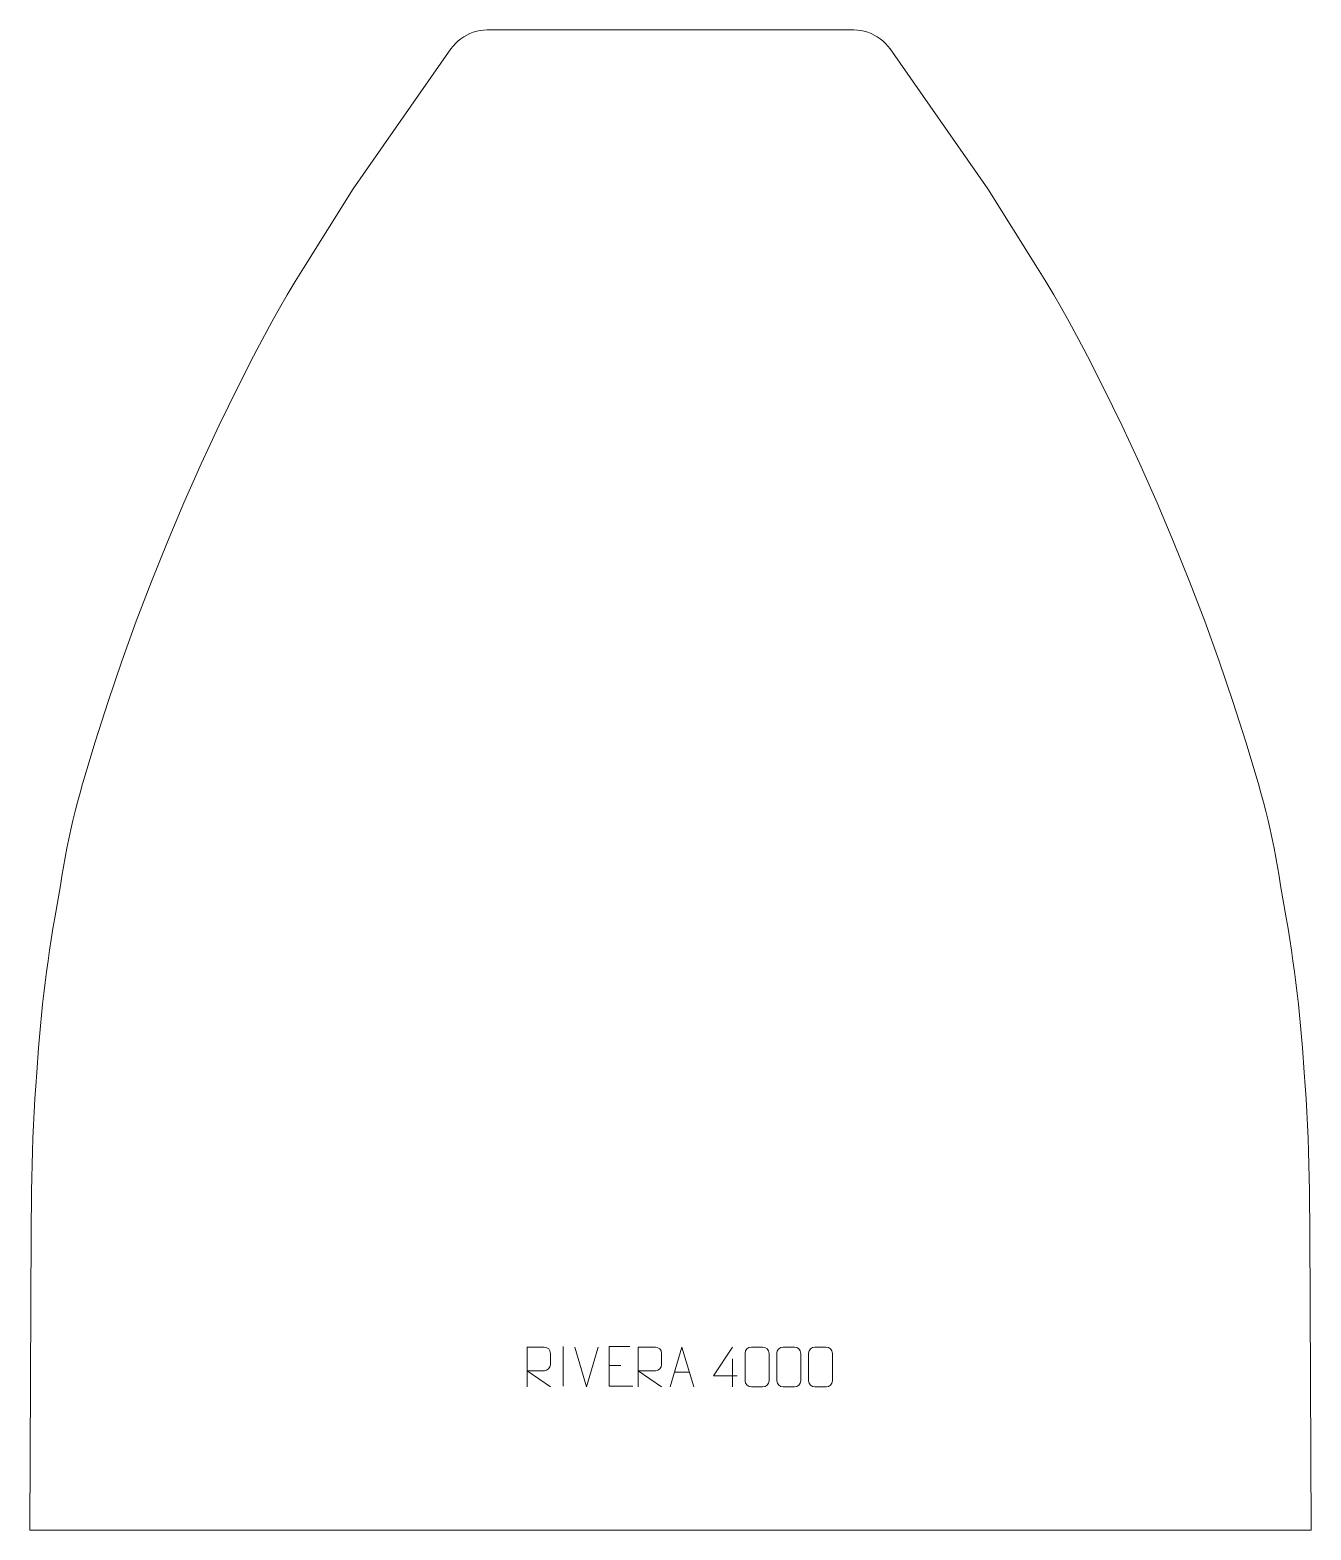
# Model space of a CAD drawing. Header units: millimetres. Extents: x -405 to 402, y 620 to 1565.
import ezdxf

# ---------------------------------------------------------------- set-up
doc = ezdxf.new("R2010")
doc.units = ezdxf.units.MM
doc.header["$MEASUREMENT"] = 0
doc.layers.add('layer 1', color=7, linetype='Continuous')

msp = doc.modelspace()

# ---------------------------------------------------------------- linework, layer by layer
at = {"layer": 'layer 1', "color": 242, "lineweight": 9}
msp.add_open_spline([(-116.8516, 1565.0397), (-116.8516, 1565.0397), (114.1143, 1565.0397), (114.1143, 1565.0397), (114.1143, 1565.0397), (114.1143, 1565.0397), (116.3426, 1564.9503), (116.3426, 1564.9503), (116.3426, 1564.9503), (116.3426, 1564.9503), (118.5566, 1564.6834), (118.5566, 1564.6834), (118.5566, 1564.6834), (118.5566, 1564.6834), (120.7426, 1564.2411), (120.7426, 1564.2411), (120.7426, 1564.2411), (120.7426, 1564.2411), (122.8853, 1563.6243), (122.8853, 1563.6243), (122.8853, 1563.6243), (122.8853, 1563.6243), (124.9732, 1562.8381), (124.9732, 1562.8381), (124.9732, 1562.8381), (124.9732, 1562.8381), (126.9904, 1561.888), (126.9904, 1561.888), (126.9904, 1561.888), (126.9904, 1561.888), (128.926, 1560.7802), (128.926, 1560.7802), (128.926, 1560.7802), (128.926, 1560.7802), (130.7666, 1559.5208), (130.7666, 1559.5208), (130.7666, 1559.5208), (130.7666, 1559.5208), (132.5005, 1558.1187), (132.5005, 1558.1187), (132.5005, 1558.1187), (132.5005, 1558.1187), (134.1167, 1556.5817), (134.1167, 1556.5817), (134.1167, 1556.5817), (134.1167, 1556.5817), (135.6053, 1554.9217), (135.6053, 1554.9217), (135.6053, 1554.9217), (135.6053, 1554.9217), (136.9561, 1553.1469), (136.9561, 1553.1469), (136.9561, 1553.1469), (136.9561, 1553.1469), (198.6315, 1465.0401), (198.6315, 1465.0401), (198.6315, 1465.0401), (198.6315, 1465.0401), (229.8811, 1415.0397), (229.8811, 1415.0397), (229.8811, 1415.0397), (229.8811, 1415.0397), (235.0239, 1406.6902), (235.0239, 1406.6902), (235.0239, 1406.6902), (235.0239, 1406.6902), (240.058, 1398.273), (240.058, 1398.273), (240.058, 1398.273), (240.058, 1398.273), (244.9812, 1389.7914), (244.9812, 1389.7914), (244.9812, 1389.7914), (244.9812, 1389.7914), (249.794, 1381.2464), (249.794, 1381.2464), (249.794, 1381.2464), (249.794, 1381.2464), (254.4936, 1372.6396), (254.4936, 1372.6396), (254.4936, 1372.6396), (254.4936, 1372.6396), (259.0812, 1363.9721), (259.0812, 1363.9721), (259.0812, 1363.9721), (259.0812, 1363.9721), (263.5551, 1355.2452), (263.5551, 1355.2452), (263.5551, 1355.2452), (263.5551, 1355.2452), (264.531, 1353.2789), (264.531, 1353.2789), (264.531, 1353.2789), (264.531, 1353.2789), (271.2518, 1340.0908), (271.2518, 1340.0908), (271.2518, 1340.0908), (271.2518, 1340.0908), (282.9941, 1315.9966), (282.9941, 1315.9966), (282.9941, 1315.9966), (282.9941, 1315.9966), (294.3047, 1291.6963), (294.3047, 1291.6963), (294.3047, 1291.6963), (294.3047, 1291.6963), (305.1807, 1267.1989), (305.1807, 1267.1989), (305.1807, 1267.1989), (305.1807, 1267.1989), (315.6174, 1242.5109), (315.6174, 1242.5109), (315.6174, 1242.5109), (315.6174, 1242.5109), (325.6123, 1217.6401), (325.6123, 1217.6401), (325.6123, 1217.6401), (325.6123, 1217.6401), (335.1616, 1192.5959), (335.1616, 1192.5959), (335.1616, 1192.5959), (335.1616, 1192.5959), (344.2629, 1167.3855), (344.2629, 1167.3855), (344.2629, 1167.3855), (344.2629, 1167.3855), (352.9137, 1142.0165), (352.9137, 1142.0165), (352.9137, 1142.0165), (352.9137, 1142.0165), (361.1104, 1116.4967), (361.1104, 1116.4967), (361.1104, 1116.4967), (361.1104, 1116.4967), (368.8503, 1090.8351), (368.8503, 1090.8351), (368.8503, 1090.8351), (368.8503, 1090.8351), (369.0285, 1090.1202), (369.0285, 1090.1202), (369.0285, 1090.1202), (369.0285, 1090.1202), (370.6431, 1084.3896), (370.6431, 1084.3896), (370.6431, 1084.3896), (370.6431, 1084.3896), (372.1888, 1078.6393), (372.1888, 1078.6393), (372.1888, 1078.6393), (372.1888, 1078.6393), (373.6654, 1072.871), (373.6654, 1072.871), (373.6654, 1072.871), (373.6654, 1072.871), (375.0714, 1067.0854), (375.0714, 1067.0854), (375.0714, 1067.0854), (375.0714, 1067.0854), (376.4061, 1061.2833), (376.4061, 1061.2833), (376.4061, 1061.2833), (376.4061, 1061.2833), (377.6715, 1055.4657), (377.6715, 1055.4657), (377.6715, 1055.4657), (377.6715, 1055.4657), (378.8656, 1049.6322), (378.8656, 1049.6322), (378.8656, 1049.6322), (378.8656, 1049.6322), (379.9892, 1043.7854), (379.9892, 1043.7854), (379.9892, 1043.7854), (379.9892, 1043.7854), (381.0423, 1037.9253), (381.0423, 1037.9253), (381.0423, 1037.9253), (381.0423, 1037.9253), (382.0238, 1032.0525), (382.0238, 1032.0525), (382.0238, 1032.0525), (382.0238, 1032.0525), (382.9338, 1026.1681), (382.9338, 1026.1681), (382.9338, 1026.1681), (382.9338, 1026.1681), (386.5123, 1005.721), (386.5123, 1005.721), (386.5123, 1005.721), (386.5123, 1005.721), (387.6697, 998.9412), (387.6697, 998.9412), (387.6697, 998.9412), (387.6697, 998.9412), (388.7719, 992.1521), (388.7719, 992.1521), (388.7719, 992.1521), (388.7719, 992.1521), (389.8186, 985.3552), (389.8186, 985.3552), (389.8186, 985.3552), (389.8186, 985.3552), (390.8087, 978.549), (390.8087, 978.549), (390.8087, 978.549), (390.8087, 978.549), (391.7439, 971.7354), (391.7439, 971.7354), (391.7439, 971.7354), (391.7439, 971.7354), (392.6229, 964.9142), (392.6229, 964.9142), (392.6229, 964.9142), (392.6229, 964.9142), (393.4458, 958.086), (393.4458, 958.086), (393.4458, 958.086), (393.4458, 958.086), (394.2131, 951.2513), (394.2131, 951.2513), (394.2131, 951.2513), (394.2131, 951.2513), (394.9241, 944.4106), (394.9241, 944.4106), (394.9241, 944.4106), (394.9241, 944.4106), (395.5791, 937.5641), (395.5791, 937.5641), (395.5791, 937.5641), (395.5791, 937.5641), (396.1778, 930.7123), (396.1778, 930.7123), (396.1778, 930.7123), (396.1778, 930.7123), (396.72, 923.8564), (396.72, 923.8564), (396.72, 923.8564), (396.72, 923.8564), (397.893, 908.2203), (397.893, 908.2203), (397.893, 908.2203), (397.893, 908.2203), (398.4852, 899.9531), (398.4852, 899.9531), (398.4852, 899.9531), (398.4852, 899.9531), (399.0228, 891.6828), (399.0228, 891.6828), (399.0228, 891.6828), (399.0228, 891.6828), (399.5045, 883.4076), (399.5045, 883.4076), (399.5045, 883.4076), (399.5045, 883.4076), (399.932, 875.131), (399.932, 875.131), (399.932, 875.131), (399.932, 875.131), (400.3038, 866.8505), (400.3038, 866.8505), (400.3038, 866.8505), (400.3038, 866.8505), (400.621, 858.5681), (400.621, 858.5681), (400.621, 858.5681), (400.621, 858.5681), (400.883, 850.2838), (400.883, 850.2838), (400.883, 850.2838), (400.883, 850.2838), (401.0894, 841.9983), (401.0894, 841.9983), (401.0894, 841.9983), (401.0894, 841.9983), (401.2415, 833.7107), (401.2415, 833.7107), (401.2415, 833.7107), (401.2415, 833.7107), (401.2728, 830.9882), (401.2728, 830.9882), (401.2728, 830.9882), (401.2728, 830.9882), (401.3656, 808.8463), (401.3656, 808.8463), (401.3656, 808.8463), (401.3656, 808.8463), (402.1516, 620.0403), (402.1516, 620.0403), (402.1516, 620.0403), (402.1516, 620.0403), (-404.8898, 620.0403), (-404.8898, 620.0403), (-404.8898, 620.0403), (-404.8898, 620.0403), (-404.1029, 808.8463), (-404.1029, 808.8463), (-404.1029, 808.8463), (-404.1029, 808.8463), (-404.0104, 830.9882), (-404.0104, 830.9882), (-404.0104, 830.9882), (-404.0104, 830.9882), (-403.9788, 833.7107), (-403.9788, 833.7107), (-403.9788, 833.7107), (-403.9788, 833.7107), (-403.8275, 841.9983), (-403.8275, 841.9983), (-403.8275, 841.9983), (-403.8275, 841.9983), (-403.6203, 850.2838), (-403.6203, 850.2838), (-403.6203, 850.2838), (-403.6203, 850.2838), (-403.3583, 858.5681), (-403.3583, 858.5681), (-403.3583, 858.5681), (-403.3583, 858.5681), (-403.0413, 866.8505), (-403.0413, 866.8505), (-403.0413, 866.8505), (-403.0413, 866.8505), (-402.6695, 875.131), (-402.6695, 875.131), (-402.6695, 875.131), (-402.6695, 875.131), (-402.2425, 883.4076), (-402.2425, 883.4076), (-402.2425, 883.4076), (-402.2425, 883.4076), (-401.7601, 891.6828), (-401.7601, 891.6828), (-401.7601, 891.6828), (-401.7601, 891.6828), (-401.2225, 899.9531), (-401.2225, 899.9531), (-401.2225, 899.9531), (-401.2225, 899.9531), (-400.6302, 908.2203), (-400.6302, 908.2203), (-400.6302, 908.2203), (-400.6302, 908.2203), (-399.4573, 923.8564), (-399.4573, 923.8564), (-399.4573, 923.8564), (-399.4573, 923.8564), (-398.9151, 930.7123), (-398.9151, 930.7123), (-398.9151, 930.7123), (-398.9151, 930.7123), (-398.3164, 937.5641), (-398.3164, 937.5641), (-398.3164, 937.5641), (-398.3164, 937.5641), (-397.6614, 944.4106), (-397.6614, 944.4106), (-397.6614, 944.4106), (-397.6614, 944.4106), (-396.9506, 951.2513), (-396.9506, 951.2513), (-396.9506, 951.2513), (-396.9506, 951.2513), (-396.184, 958.086), (-396.184, 958.086), (-396.184, 958.086), (-396.184, 958.086), (-395.3602, 964.9142), (-395.3602, 964.9142), (-395.3602, 964.9142), (-395.3602, 964.9142), (-394.4815, 971.7354), (-394.4815, 971.7354), (-394.4815, 971.7354), (-394.4815, 971.7354), (-393.5469, 978.549), (-393.5469, 978.549), (-393.5469, 978.549), (-393.5469, 978.549), (-392.5559, 985.3552), (-392.5559, 985.3552), (-392.5559, 985.3552), (-392.5559, 985.3552), (-391.5092, 992.1521), (-391.5092, 992.1521), (-391.5092, 992.1521), (-391.5092, 992.1521), (-390.407, 998.9412), (-390.407, 998.9412), (-390.407, 998.9412), (-390.407, 998.9412), (-389.2496, 1005.721), (-389.2496, 1005.721), (-389.2496, 1005.721), (-389.2496, 1005.721), (-385.6711, 1026.1681), (-385.6711, 1026.1681), (-385.6711, 1026.1681), (-385.6711, 1026.1681), (-384.7611, 1032.0525), (-384.7611, 1032.0525), (-384.7611, 1032.0525), (-384.7611, 1032.0525), (-383.7796, 1037.9253), (-383.7796, 1037.9253), (-383.7796, 1037.9253), (-383.7796, 1037.9253), (-382.7273, 1043.7854), (-382.7273, 1043.7854), (-382.7273, 1043.7854), (-382.7273, 1043.7854), (-381.6031, 1049.6322), (-381.6031, 1049.6322), (-381.6031, 1049.6322), (-381.6031, 1049.6322), (-380.4088, 1055.4657), (-380.4088, 1055.4657), (-380.4088, 1055.4657), (-380.4088, 1055.4657), (-379.1442, 1061.2833), (-379.1442, 1061.2833), (-379.1442, 1061.2833), (-379.1442, 1061.2833), (-377.8087, 1067.0854), (-377.8087, 1067.0854), (-377.8087, 1067.0854), (-377.8087, 1067.0854), (-376.4029, 1072.871), (-376.4029, 1072.871), (-376.4029, 1072.871), (-376.4029, 1072.871), (-374.927, 1078.6393), (-374.927, 1078.6393), (-374.927, 1078.6393), (-374.927, 1078.6393), (-373.3813, 1084.3896), (-373.3813, 1084.3896), (-373.3813, 1084.3896), (-373.3813, 1084.3896), (-371.7658, 1090.1202), (-371.7658, 1090.1202), (-371.7658, 1090.1202), (-371.7658, 1090.1202), (-371.5878, 1090.8351), (-371.5878, 1090.8351), (-371.5878, 1090.8351), (-371.5878, 1090.8351), (-363.8477, 1116.4967), (-363.8477, 1116.4967), (-363.8477, 1116.4967), (-363.8477, 1116.4967), (-355.651, 1142.0165), (-355.651, 1142.0165), (-355.651, 1142.0165), (-355.651, 1142.0165), (-347.0011, 1167.3855), (-347.0011, 1167.3855), (-347.0011, 1167.3855), (-347.0011, 1167.3855), (-337.8996, 1192.5959), (-337.8996, 1192.5959), (-337.8996, 1192.5959), (-337.8996, 1192.5959), (-328.3496, 1217.6401), (-328.3496, 1217.6401), (-328.3496, 1217.6401), (-328.3496, 1217.6401), (-318.3547, 1242.5109), (-318.3547, 1242.5109), (-318.3547, 1242.5109), (-318.3547, 1242.5109), (-307.918, 1267.1989), (-307.918, 1267.1989), (-307.918, 1267.1989), (-307.918, 1267.1989), (-297.0428, 1291.6963), (-297.0428, 1291.6963), (-297.0428, 1291.6963), (-297.0428, 1291.6963), (-285.7314, 1315.9966), (-285.7314, 1315.9966), (-285.7314, 1315.9966), (-285.7314, 1315.9966), (-273.989, 1340.0908), (-273.989, 1340.0908), (-273.989, 1340.0908), (-273.989, 1340.0908), (-267.2683, 1353.2789), (-267.2683, 1353.2789), (-267.2683, 1353.2789), (-267.2683, 1353.2789), (-266.2924, 1355.2452), (-266.2924, 1355.2452), (-266.2924, 1355.2452), (-266.2924, 1355.2452), (-261.8185, 1363.9721), (-261.8185, 1363.9721), (-261.8185, 1363.9721), (-261.8185, 1363.9721), (-257.2318, 1372.6396), (-257.2318, 1372.6396), (-257.2318, 1372.6396), (-257.2318, 1372.6396), (-252.5313, 1381.2464), (-252.5313, 1381.2464), (-252.5313, 1381.2464), (-252.5313, 1381.2464), (-247.7194, 1389.7914), (-247.7194, 1389.7914), (-247.7194, 1389.7914), (-247.7194, 1389.7914), (-242.7952, 1398.273), (-242.7952, 1398.273), (-242.7952, 1398.273), (-242.7952, 1398.273), (-237.7621, 1406.6902), (-237.7621, 1406.6902), (-237.7621, 1406.6902), (-237.7621, 1406.6902), (-232.6184, 1415.0397), (-232.6184, 1415.0397), (-232.6184, 1415.0397), (-232.6184, 1415.0397), (-201.3688, 1465.0401), (-201.3688, 1465.0401), (-201.3688, 1465.0401), (-201.3688, 1465.0401), (-139.6937, 1553.1469), (-139.6937, 1553.1469), (-139.6937, 1553.1469), (-139.6937, 1553.1469), (-138.3426, 1554.9217), (-138.3426, 1554.9217), (-138.3426, 1554.9217), (-138.3426, 1554.9217), (-136.8542, 1556.5817), (-136.8542, 1556.5817), (-136.8542, 1556.5817), (-136.8542, 1556.5817), (-135.2378, 1558.1187), (-135.2378, 1558.1187), (-135.2378, 1558.1187), (-135.2378, 1558.1187), (-133.5039, 1559.5208), (-133.5039, 1559.5208), (-133.5039, 1559.5208), (-133.5039, 1559.5208), (-131.6633, 1560.7802), (-131.6633, 1560.7802), (-131.6633, 1560.7802), (-131.6633, 1560.7802), (-129.7277, 1561.888), (-129.7277, 1561.888), (-129.7277, 1561.888), (-129.7277, 1561.888), (-127.7105, 1562.8381), (-127.7105, 1562.8381), (-127.7105, 1562.8381), (-127.7105, 1562.8381), (-125.6235, 1563.6243), (-125.6235, 1563.6243), (-125.6235, 1563.6243), (-125.6235, 1563.6243), (-123.4799, 1564.2411), (-123.4799, 1564.2411), (-123.4799, 1564.2411), (-123.4799, 1564.2411), (-121.2942, 1564.6834), (-121.2942, 1564.6834), (-121.2942, 1564.6834), (-121.2942, 1564.6834), (-119.0808, 1564.9503), (-119.0808, 1564.9503), (-119.0808, 1564.9503), (-119.0808, 1564.9503), (-116.8516, 1565.0397), (-116.8516, 1565.0397)], degree=3, knots=[0, 0, 0, 0, 0.00689655, 0.00689655, 0.00689655, 0.00689655, 0.0137931, 0.0137931, 0.0137931, 0.0137931, 0.02068966, 0.02068966, 0.02068966, 0.02068966, 0.02758621, 0.02758621, 0.02758621, 0.02758621, 0.03448276, 0.03448276, 0.03448276, 0.03448276, 0.04137931, 0.04137931, 0.04137931, 0.04137931, 0.04827586, 0.04827586, 0.04827586, 0.04827586, 0.05517241, 0.05517241, 0.05517241, 0.05517241, 0.06206897, 0.06206897, 0.06206897, 0.06206897, 0.06896552, 0.06896552, 0.06896552, 0.06896552, 0.07586207, 0.07586207, 0.07586207, 0.07586207, 0.08275862, 0.08275862, 0.08275862, 0.08275862, 0.08965517, 0.08965517, 0.08965517, 0.08965517, 0.09655172, 0.09655172, 0.09655172, 0.09655172, 0.10344828, 0.10344828, 0.10344828, 0.10344828, 0.11034483, 0.11034483, 0.11034483, 0.11034483, 0.11724138, 0.11724138, 0.11724138, 0.11724138, 0.12413793, 0.12413793, 0.12413793, 0.12413793, 0.13103448, 0.13103448, 0.13103448, 0.13103448, 0.13793103, 0.13793103, 0.13793103, 0.13793103, 0.14482759, 0.14482759, 0.14482759, 0.14482759, 0.15172414, 0.15172414, 0.15172414, 0.15172414, 0.15862069, 0.15862069, 0.15862069, 0.15862069, 0.16551724, 0.16551724, 0.16551724, 0.16551724, 0.17241379, 0.17241379, 0.17241379, 0.17241379, 0.17931034, 0.17931034, 0.17931034, 0.17931034, 0.1862069, 0.1862069, 0.1862069, 0.1862069, 0.19310345, 0.19310345, 0.19310345, 0.19310345, 0.2, 0.2, 0.2, 0.2, 0.20689655, 0.20689655, 0.20689655, 0.20689655, 0.2137931, 0.2137931, 0.2137931, 0.2137931, 0.22068966, 0.22068966, 0.22068966, 0.22068966, 0.22758621, 0.22758621, 0.22758621, 0.22758621, 0.23448276, 0.23448276, 0.23448276, 0.23448276, 0.24137931, 0.24137931, 0.24137931, 0.24137931, 0.24827586, 0.24827586, 0.24827586, 0.24827586, 0.25517241, 0.25517241, 0.25517241, 0.25517241, 0.26206897, 0.26206897, 0.26206897, 0.26206897, 0.26896552, 0.26896552, 0.26896552, 0.26896552, 0.27586207, 0.27586207, 0.27586207, 0.27586207, 0.28275862, 0.28275862, 0.28275862, 0.28275862, 0.28965517, 0.28965517, 0.28965517, 0.28965517, 0.29655172, 0.29655172, 0.29655172, 0.29655172, 0.30344828, 0.30344828, 0.30344828, 0.30344828, 0.31034483, 0.31034483, 0.31034483, 0.31034483, 0.31724138, 0.31724138, 0.31724138, 0.31724138, 0.32413793, 0.32413793, 0.32413793, 0.32413793, 0.33103448, 0.33103448, 0.33103448, 0.33103448, 0.33793103, 0.33793103, 0.33793103, 0.33793103, 0.34482759, 0.34482759, 0.34482759, 0.34482759, 0.35172414, 0.35172414, 0.35172414, 0.35172414, 0.35862069, 0.35862069, 0.35862069, 0.35862069, 0.36551724, 0.36551724, 0.36551724, 0.36551724, 0.37241379, 0.37241379, 0.37241379, 0.37241379, 0.37931034, 0.37931034, 0.37931034, 0.37931034, 0.3862069, 0.3862069, 0.3862069, 0.3862069, 0.39310345, 0.39310345, 0.39310345, 0.39310345, 0.4, 0.4, 0.4, 0.4, 0.40689655, 0.40689655, 0.40689655, 0.40689655, 0.4137931, 0.4137931, 0.4137931, 0.4137931, 0.42068966, 0.42068966, 0.42068966, 0.42068966, 0.42758621, 0.42758621, 0.42758621, 0.42758621, 0.43448276, 0.43448276, 0.43448276, 0.43448276, 0.44137931, 0.44137931, 0.44137931, 0.44137931, 0.44827586, 0.44827586, 0.44827586, 0.44827586, 0.45517241, 0.45517241, 0.45517241, 0.45517241, 0.46206897, 0.46206897, 0.46206897, 0.46206897, 0.46896552, 0.46896552, 0.46896552, 0.46896552, 0.47586207, 0.47586207, 0.47586207, 0.47586207, 0.48275862, 0.48275862, 0.48275862, 0.48275862, 0.48965517, 0.48965517, 0.48965517, 0.48965517, 0.49655172, 0.49655172, 0.49655172, 0.49655172, 0.50344828, 0.50344828, 0.50344828, 0.50344828, 0.51034483, 0.51034483, 0.51034483, 0.51034483, 0.51724138, 0.51724138, 0.51724138, 0.51724138, 0.52413793, 0.52413793, 0.52413793, 0.52413793, 0.53103448, 0.53103448, 0.53103448, 0.53103448, 0.53793103, 0.53793103, 0.53793103, 0.53793103, 0.54482759, 0.54482759, 0.54482759, 0.54482759, 0.55172414, 0.55172414, 0.55172414, 0.55172414, 0.55862069, 0.55862069, 0.55862069, 0.55862069, 0.56551724, 0.56551724, 0.56551724, 0.56551724, 0.57241379, 0.57241379, 0.57241379, 0.57241379, 0.57931034, 0.57931034, 0.57931034, 0.57931034, 0.5862069, 0.5862069, 0.5862069, 0.5862069, 0.59310345, 0.59310345, 0.59310345, 0.59310345, 0.6, 0.6, 0.6, 0.6, 0.60689655, 0.60689655, 0.60689655, 0.60689655, 0.6137931, 0.6137931, 0.6137931, 0.6137931, 0.62068966, 0.62068966, 0.62068966, 0.62068966, 0.62758621, 0.62758621, 0.62758621, 0.62758621, 0.63448276, 0.63448276, 0.63448276, 0.63448276, 0.64137931, 0.64137931, 0.64137931, 0.64137931, 0.64827586, 0.64827586, 0.64827586, 0.64827586, 0.65517241, 0.65517241, 0.65517241, 0.65517241, 0.66206897, 0.66206897, 0.66206897, 0.66206897, 0.66896552, 0.66896552, 0.66896552, 0.66896552, 0.67586207, 0.67586207, 0.67586207, 0.67586207, 0.68275862, 0.68275862, 0.68275862, 0.68275862, 0.68965517, 0.68965517, 0.68965517, 0.68965517, 0.69655172, 0.69655172, 0.69655172, 0.69655172, 0.70344828, 0.70344828, 0.70344828, 0.70344828, 0.71034483, 0.71034483, 0.71034483, 0.71034483, 0.71724138, 0.71724138, 0.71724138, 0.71724138, 0.72413793, 0.72413793, 0.72413793, 0.72413793, 0.73103448, 0.73103448, 0.73103448, 0.73103448, 0.73793103, 0.73793103, 0.73793103, 0.73793103, 0.74482759, 0.74482759, 0.74482759, 0.74482759, 0.75172414, 0.75172414, 0.75172414, 0.75172414, 0.75862069, 0.75862069, 0.75862069, 0.75862069, 0.76551724, 0.76551724, 0.76551724, 0.76551724, 0.77241379, 0.77241379, 0.77241379, 0.77241379, 0.77931034, 0.77931034, 0.77931034, 0.77931034, 0.7862069, 0.7862069, 0.7862069, 0.7862069, 0.79310345, 0.79310345, 0.79310345, 0.79310345, 0.8, 0.8, 0.8, 0.8, 0.80689655, 0.80689655, 0.80689655, 0.80689655, 0.8137931, 0.8137931, 0.8137931, 0.8137931, 0.82068966, 0.82068966, 0.82068966, 0.82068966, 0.82758621, 0.82758621, 0.82758621, 0.82758621, 0.83448276, 0.83448276, 0.83448276, 0.83448276, 0.84137931, 0.84137931, 0.84137931, 0.84137931, 0.84827586, 0.84827586, 0.84827586, 0.84827586, 0.85517241, 0.85517241, 0.85517241, 0.85517241, 0.86206897, 0.86206897, 0.86206897, 0.86206897, 0.86896552, 0.86896552, 0.86896552, 0.86896552, 0.87586207, 0.87586207, 0.87586207, 0.87586207, 0.88275862, 0.88275862, 0.88275862, 0.88275862, 0.88965517, 0.88965517, 0.88965517, 0.88965517, 0.89655172, 0.89655172, 0.89655172, 0.89655172, 0.90344828, 0.90344828, 0.90344828, 0.90344828, 0.91034483, 0.91034483, 0.91034483, 0.91034483, 0.91724138, 0.91724138, 0.91724138, 0.91724138, 0.92413793, 0.92413793, 0.92413793, 0.92413793, 0.93103448, 0.93103448, 0.93103448, 0.93103448, 0.93793103, 0.93793103, 0.93793103, 0.93793103, 0.94482759, 0.94482759, 0.94482759, 0.94482759, 0.95172414, 0.95172414, 0.95172414, 0.95172414, 0.95862069, 0.95862069, 0.95862069, 0.95862069, 0.96551724, 0.96551724, 0.96551724, 0.96551724, 0.97241379, 0.97241379, 0.97241379, 0.97241379, 0.97931034, 0.97931034, 0.97931034, 0.97931034, 0.9862069, 0.9862069, 0.9862069, 0.9862069, 1, 1, 1, 1], dxfattribs=at)
at = {"layer": 'layer 1', "color": 250, "lineweight": 9}
for points, knots in [([(-91.6776, 710.236), (-91.6776, 710.236), (-91.6776, 735.1895), (-91.6776, 735.1895), (-91.6776, 735.1895), (-88.0828, 735.1895), (-84.4873, 735.1895), (-80.8921, 735.1895), (-80.8921, 735.1895), (-78.5668, 735.1518), (-77.0095, 733.6618), (-77.0136, 731.2954), (-77.0136, 731.2954), (-77.014, 729.2599), (-77.014, 726.2005), (-77.0136, 724.1645), (-77.0136, 724.1645), (-77.0201, 722.289), (-78.8324, 720.3472), (-80.8419, 720.3281), (-80.8419, 720.3281), (-80.8419, 720.3281), (-91.6776, 720.3281), (-91.6776, 720.3281), (-91.6776, 720.3281), (-91.6776, 720.3281), (-77.0229, 710.236), (-77.0229, 710.236)], [0, 0, 0, 0, 0.125, 0.125, 0.125, 0.125, 0.25, 0.25, 0.25, 0.25, 0.375, 0.375, 0.375, 0.375, 0.5, 0.5, 0.5, 0.5, 0.625, 0.625, 0.625, 0.625, 0.75, 0.75, 0.75, 0.75, 1, 1, 1, 1]), ([(-27.0556, 735.5924), (-27.0556, 735.5924), (-39.9295, 735.5924), (-39.9295, 735.5924), (-39.9295, 735.5924), (-39.9295, 735.5924), (-39.9295, 710.6388), (-39.9295, 710.6388), (-39.9295, 710.6388), (-39.9295, 710.6388), (-25.0637, 710.6388), (-25.0637, 710.6388)], [0, 0, 0, 0, 0.25, 0.25, 0.25, 0.25, 0.5, 0.5, 0.5, 0.5, 1, 1, 1, 1]), ([(-21.6776, 710.236), (-21.6776, 710.236), (-21.6776, 735.1895), (-21.6776, 735.1895), (-21.6776, 735.1895), (-18.0828, 735.1895), (-14.4873, 735.1895), (-10.8921, 735.1895), (-10.8921, 735.1895), (-8.5668, 735.1518), (-7.0095, 733.6618), (-7.0136, 731.2954), (-7.0136, 731.2954), (-7.014, 729.2599), (-7.014, 726.2005), (-7.0136, 724.1645), (-7.0136, 724.1645), (-7.0201, 722.289), (-8.8324, 720.3472), (-10.8419, 720.3281), (-10.8419, 720.3281), (-10.8419, 720.3281), (-21.6776, 720.3281), (-21.6776, 720.3281), (-21.6776, 720.3281), (-21.6776, 720.3281), (-7.0229, 710.236), (-7.0229, 710.236)], [0, 0, 0, 0, 0.125, 0.125, 0.125, 0.125, 0.25, 0.25, 0.25, 0.25, 0.375, 0.375, 0.375, 0.375, 0.5, 0.5, 0.5, 0.5, 0.625, 0.625, 0.625, 0.625, 0.75, 0.75, 0.75, 0.75, 1, 1, 1, 1]), ([(-1.5964, 710.2579), (-1.5964, 710.2579), (5.7746, 735.2114), (5.7746, 735.2114), (5.7746, 735.2114), (5.7746, 735.2114), (13.3445, 710.2579), (13.3445, 710.2579)], [0, 0, 0, 0, 0.33333333, 0.33333333, 0.33333333, 0.33333333, 1, 1, 1, 1]), ([(40.5797, 717.1267), (40.5797, 717.1267), (25.758, 717.1267), (25.758, 717.1267), (25.758, 717.1267), (25.758, 717.1267), (37.6356, 735.1972), (37.6356, 735.1972)], [0, 0, 0, 0, 0.33333333, 0.33333333, 0.33333333, 0.33333333, 1, 1, 1, 1]), ([(49.5882, 735.2094), (51.9543, 735.2094), (54.3208, 735.2094), (56.6873, 735.2094), (56.6873, 735.2094), (58.6678, 735.245), (60.6938, 733.7507), (60.7209, 731.3086), (60.7209, 731.3086), (60.7205, 725.5512), (60.7205, 719.7934), (60.7209, 714.0352), (60.7209, 714.0352), (60.5788, 711.7076), (58.8724, 710.2253), (56.6873, 710.2145), (56.6873, 710.2145), (54.3149, 710.2149), (51.9425, 710.2149), (49.5705, 710.2145), (49.5705, 710.2145), (47.612, 710.1089), (45.6056, 711.9968), (45.617, 714.0178), (45.617, 714.0178), (45.6174, 719.7984), (45.6174, 725.5787), (45.617, 731.3585), (45.617, 731.3585), (45.6213, 733.5005), (47.3984, 735.223), (49.5882, 735.2094)], [0, 0, 0, 0, 0.11111111, 0.11111111, 0.11111111, 0.11111111, 0.22222222, 0.22222222, 0.22222222, 0.22222222, 0.33333333, 0.33333333, 0.33333333, 0.33333333, 0.44444444, 0.44444444, 0.44444444, 0.44444444, 0.55555556, 0.55555556, 0.55555556, 0.55555556, 0.66666667, 0.66666667, 0.66666667, 0.66666667, 0.77777778, 0.77777778, 0.77777778, 0.77777778, 1, 1, 1, 1]), ([(69.5882, 735.2094), (71.9543, 735.2094), (74.3208, 735.2094), (76.6873, 735.2094), (76.6873, 735.2094), (78.6678, 735.245), (80.6938, 733.7507), (80.7209, 731.3086), (80.7209, 731.3086), (80.7205, 725.5512), (80.7205, 719.7934), (80.7209, 714.0352), (80.7209, 714.0352), (80.5788, 711.7076), (78.8724, 710.2253), (76.6873, 710.2145), (76.6873, 710.2145), (74.3149, 710.2149), (71.9425, 710.2149), (69.5705, 710.2145), (69.5705, 710.2145), (67.612, 710.1089), (65.6056, 711.9968), (65.617, 714.0178), (65.617, 714.0178), (65.6174, 719.7984), (65.6174, 725.5787), (65.617, 731.3585), (65.617, 731.3585), (65.6213, 733.5005), (67.3984, 735.223), (69.5882, 735.2094)], [0, 0, 0, 0, 0.11111111, 0.11111111, 0.11111111, 0.11111111, 0.22222222, 0.22222222, 0.22222222, 0.22222222, 0.33333333, 0.33333333, 0.33333333, 0.33333333, 0.44444444, 0.44444444, 0.44444444, 0.44444444, 0.55555556, 0.55555556, 0.55555556, 0.55555556, 0.66666667, 0.66666667, 0.66666667, 0.66666667, 0.77777778, 0.77777778, 0.77777778, 0.77777778, 1, 1, 1, 1]), ([(89.5882, 735.2094), (91.9543, 735.2094), (94.3208, 735.2094), (96.6873, 735.2094), (96.6873, 735.2094), (98.6678, 735.245), (100.6938, 733.7507), (100.7209, 731.3086), (100.7209, 731.3086), (100.7205, 725.5512), (100.7205, 719.7934), (100.7209, 714.0352), (100.7209, 714.0352), (100.5788, 711.7076), (98.8724, 710.2253), (96.6873, 710.2145), (96.6873, 710.2145), (94.3149, 710.2149), (91.9425, 710.2149), (89.5705, 710.2145), (89.5705, 710.2145), (87.612, 710.1089), (85.6056, 711.9968), (85.617, 714.0178), (85.617, 714.0178), (85.6174, 719.7984), (85.6174, 725.5787), (85.617, 731.3585), (85.617, 731.3585), (85.6213, 733.5005), (87.3984, 735.223), (89.5882, 735.2094)], [0, 0, 0, 0, 0.11111111, 0.11111111, 0.11111111, 0.11111111, 0.22222222, 0.22222222, 0.22222222, 0.22222222, 0.33333333, 0.33333333, 0.33333333, 0.33333333, 0.44444444, 0.44444444, 0.44444444, 0.44444444, 0.55555556, 0.55555556, 0.55555556, 0.55555556, 0.66666667, 0.66666667, 0.66666667, 0.66666667, 0.77777778, 0.77777778, 0.77777778, 0.77777778, 1, 1, 1, 1])]:
    msp.add_open_spline(points, degree=3, knots=knots, dxfattribs=at)
for points in [[(-69.0136, 735.6516), (-69.0136, 735.6516), (-69.0136, 710.6775), (-69.0136, 710.6775)], [(-54.3455, 710.2359), (-54.3455, 710.2359), (-61.6673, 735.1895), (-61.6673, 735.1895)], [(-47.0236, 735.1895), (-47.0236, 735.1895), (-54.3454, 710.2359), (-54.3454, 710.2359)], [(37.6356, 727.8878), (37.6356, 727.8878), (37.6356, 710.2231), (37.6356, 710.2231)], [(-39.9295, 723.7127), (-39.9295, 723.7127), (-32.7614, 723.7127), (-32.7614, 723.7127)], [(1.1262, 719.5073), (1.1262, 719.5073), (10.6219, 719.5073), (10.6219, 719.5073)]]:
    msp.add_open_spline(points, degree=3, dxfattribs=at)

doc.saveas('drawing.dxf')
